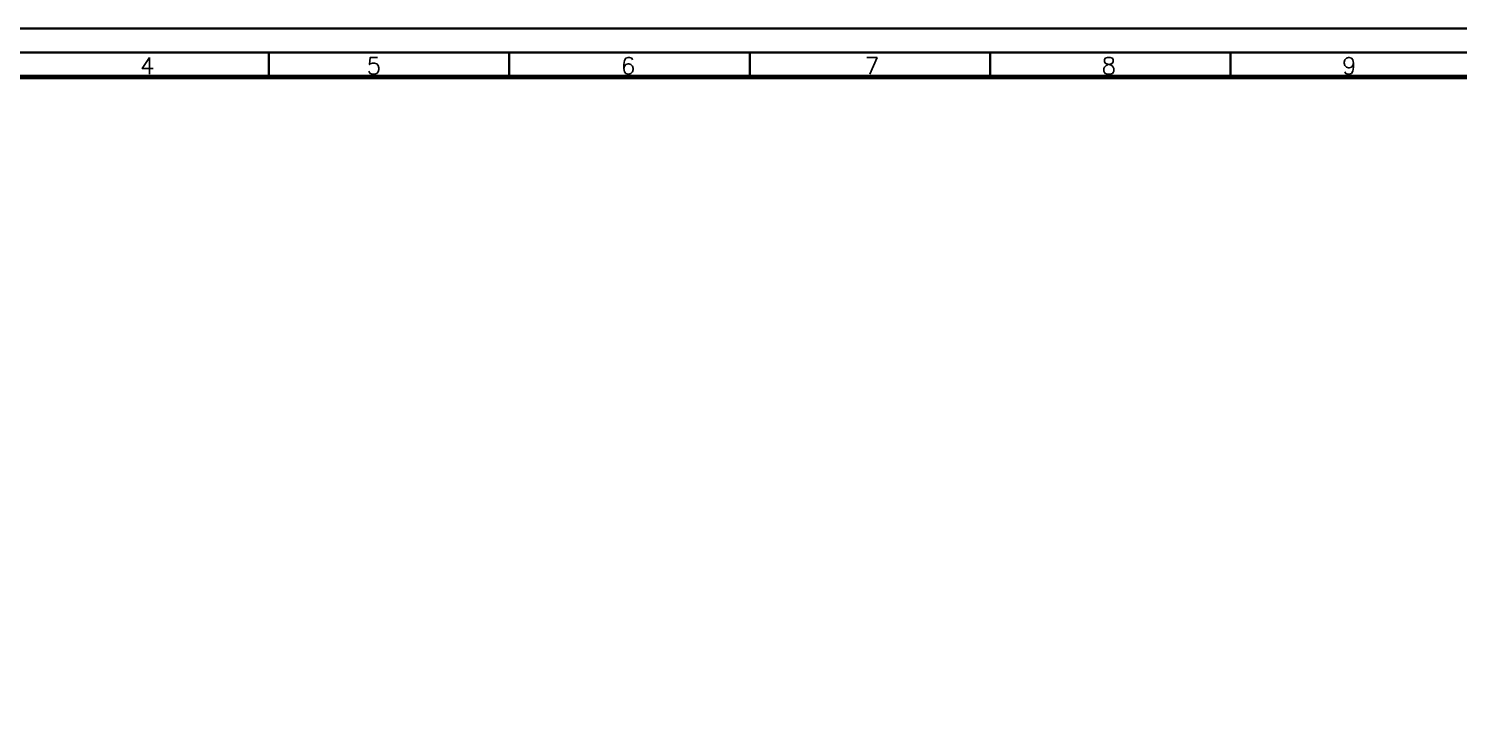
# Model space of a CAD drawing. Header units: millimetres. Extents: x 39335 to 110675, y -13954 to 36506.
# Drawn here: x 48306 to 66150, y 27801 to 36506 of the extents above; entities that cross this region are included whole.
import ezdxf

# ---------------------------------------------------------------- set-up
doc = ezdxf.new("R2010")
doc.units = ezdxf.units.MM
doc.layers.add('M_EQUIP_E7', color=7, linetype='Continuous', lineweight=70)
doc.styles.add('S', font='simplex.shx', dxfattribs={"width": 0.8})

# ---------------------------------------------------------------- blocks, each defined once
blk = doc.blocks.new('A$C4D8E30D3')
at = {"color": 3, "linetype": 'Continuous', "lineweight": 35}
for p, q in [((-395.5, 836), (-395.5, 831)), ((-345.5, 836), (-345.5, 831)), ((-295.5, 836), (-295.5, 831)), ((-245.5, 836), (-245.5, 831)), ((-195.5, 836), (-195.5, 831))]:
    blk.add_line(p, q, dxfattribs=at)
for points in [[(594, 0), (-595, 0), (-595, 841), (594, 841)], [(589, 5), (-580, 5), (-580, 836), (589, 836)]]:
    blk.add_lwpolyline(points, close=True, dxfattribs=at)
at = {"color": 7, "linetype": 'Continuous', "lineweight": 70}
blk.add_lwpolyline([(584, 10), (-575, 10), (-575, 831), (584, 831)], close=True, dxfattribs=at)
at = {"color": 3, "linetype": 'Continuous', "lineweight": 35, "style": 'S'}
for s, p in [('4', (-422.29, 831.51)), ('5', (-375.16, 831.51)), ('6', (-322.29, 831.51)), ('7', (-271.56, 831.51)), ('8', (-222.29, 831.51)), ('9', (-172.29, 831.51))]:
    blk.add_text(s, height=3.5, dxfattribs=at).set_placement(p)

msp = doc.modelspace()

# ---------------------------------------------------------------- block references
at = {"layer": 'M_EQUIP_E7', "lineweight": 35, "xscale": 60, "yscale": 60, "zscale": 60}
msp.add_blockref('A$C4D8E30D3', (75035, -13954.12), dxfattribs=at)

doc.saveas('drawing.dxf')
